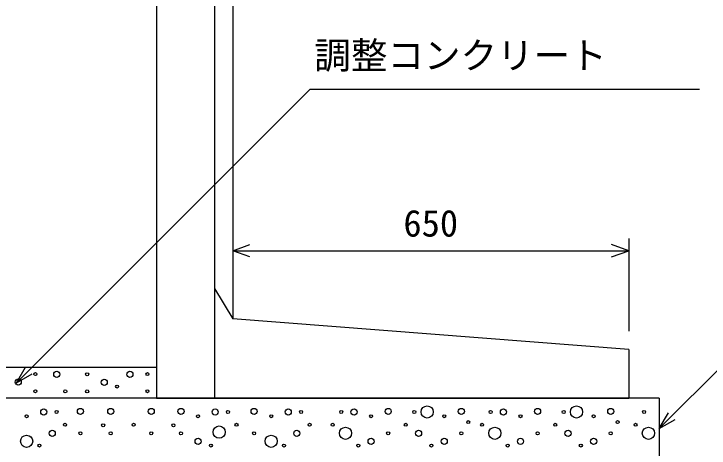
# Model space of a CAD drawing. Units: millimetres, scale not verified. Extents: x -16800 to 16800, y -5940 to 5940.
# Drawn here: x 14416 to 15557, y -1697 to -983 of the extents above; entities that cross this region are included whole.
import ezdxf
from ezdxf.enums import TextEntityAlignment as Align

# ---------------------------------------------------------------- set-up
doc = ezdxf.new("R2010")
doc.units = ezdxf.units.MM
doc.header["$LTSCALE"] = 20
for name, color, linetype, lineweight in [('0-0_DIM', 7, 'Continuous', 25), ('0-2_HATCH', 6, 'Continuous', 25), ('0-5_OUTLINE', 3, 'Continuous', 25)]:
    doc.layers.add(name, color=color, linetype=linetype, lineweight=lineweight)
doc.styles.add('ＭＳ ゴシック', font='')
doc.styles.get('ＭＳ ゴシック').set_extended_font_data('MS Gothic')

msp = doc.modelspace()

# ---------------------------------------------------------------- linework, layer by layer
at = {"layer": '0-0_DIM'}
for p, q in [((15425, -1352.39), (15425, -1504.35)), ((14775, -1372.39), (15425, -1372.39)), ((15638.65, -1500.7), (15475, -1664.35)), ((14419.98, -1589.35), (14434.98, -1563.37)), ((14419.98, -1589.35), (14445.96, -1574.35)), ((15475, -1664.35), (15490, -1638.37)), ((15475, -1664.35), (15500.98, -1649.35))]:
    msp.add_line(p, q, dxfattribs=at)
for points in [[(14419.98, -1589.35), (14902.01, -1107.32), (15541.22, -1107.32)], [(14803.19, -1382.65), (14775, -1372.39), (14803.19, -1362.13)], [(15396.81, -1382.65), (15425, -1372.39), (15396.81, -1362.13)]]:
    msp.add_lwpolyline(points, dxfattribs=at)
at = {"layer": '0-2_HATCH'}
for centre, radius in [((14450.93, -1575.04), 2.5), ((14486.09, -1575.32), 5), ((14536, -1575.32), 2.5), ((14606.09, -1575.32), 5), ((14634.95, -1575.04), 2.5), ((14422.89, -1588.17), 5), ((14564.04, -1588.45), 5), ((14585.07, -1595.46), 2.5), ((14450.93, -1603.05), 2.5), ((14500.11, -1603.34), 2.5), ((14536, -1603.34), 2.5), ((14634.95, -1603.05), 2.5), ((14524.94, -1636.3), 5), ((14574.64, -1636.3), 5), ((14641.11, -1636.3), 5), ((14689.97, -1636.3), 5), ((14809.97, -1636.3), 5), ((15030.03, -1636.3), 5), ((15093.96, -1637.17), 10), ((15150.03, -1636.3), 5), ((15275.26, -1636.3), 5), ((15339.18, -1637.17), 10), ((15395.26, -1636.3), 5), ((14436.62, -1644.18), 2.5), ((14464.66, -1637.17), 5), ((14485.69, -1637.17), 2.5), ((14718.01, -1644.18), 2.5), ((14746.04, -1637.17), 5), ((14767.07, -1637.17), 2.5), ((14838.01, -1644.18), 2.5), ((14866.04, -1637.17), 5), ((14887.07, -1637.17), 2.5), ((14952.93, -1637.17), 2.5), ((14973.96, -1637.17), 5), ((15001.99, -1644.18), 2.5), ((15072.93, -1637.17), 2.5), ((15121.99, -1644.18), 2.5), ((15198.15, -1637.17), 2.5), ((15219.18, -1637.17), 5), ((15247.22, -1644.18), 2.5), ((15318.15, -1637.17), 2.5), ((15367.22, -1644.18), 2.5), ((15450.08, -1637.17), 2.5), ((15161.37, -1653.87), 2.5), ((15406.6, -1653.87), 2.5), ((14499.71, -1658.18), 2.5), ((14562.22, -1659.09), 2.5), ((14612.23, -1658.18), 2.5), ((14677.55, -1659.09), 2.5), ((14752.58, -1670.19), 10), ((14781.09, -1658.18), 2.5), ((14901.09, -1658.18), 2.5), ((14938.91, -1658.18), 2.5), ((14959.94, -1672.19), 10), ((15058.91, -1658.18), 2.5), ((15184.13, -1658.18), 2.5), ((15205.16, -1672.19), 10), ((15304.13, -1658.18), 2.5), ((15436.06, -1658.18), 2.5), ((15457.09, -1672.19), 10), ((14436.62, -1685.32), 10), ((14478.68, -1672.19), 5), ((14524.94, -1672.19), 2.5), ((14574.64, -1672.19), 2.5), ((14641.11, -1672.19), 2.5), ((14689.97, -1672.19), 2.5), ((14809.97, -1672.19), 2.5), ((14838.01, -1685.32), 10), ((14880.06, -1672.19), 5), ((15030.03, -1672.19), 2.5), ((15079.94, -1672.19), 5), ((15150.03, -1672.19), 2.5), ((15275.26, -1672.19), 2.5), ((15325.16, -1672.19), 5), ((15395.26, -1672.19), 2.5), ((14718.01, -1685.32), 5), ((15001.99, -1685.32), 5), ((15121.99, -1685.32), 5), ((15247.22, -1685.32), 5), ((15367.22, -1685.32), 5), ((14457.65, -1692.33), 2.5), ((14739.03, -1692.33), 2.5), ((14859.03, -1692.33), 2.5), ((14980.97, -1692.33), 2.5), ((15100.97, -1692.33), 2.5), ((15226.19, -1692.33), 2.5), ((15346.19, -1692.33), 2.5)]:
    msp.add_circle(centre, radius, dxfattribs=at)
at = {"layer": '0-5_OUTLINE'}
for p, q in [((14775, 60.65), (14775, -1484.35)), ((14745, -144.35), (14745, -1614.35)), ((14650, -164.35), (14650, -1614.35)), ((14745, -1434.35), (14775, -1484.35)), ((15425, -1534.35), (14775, -1484.35)), ((15425, -1534.35), (15425, -1614.35)), ((14650, -1564.35), (14150, -1564.35)), ((15475, -1614.35), (13975, -1614.35)), ((14650, -1614.35), (15425, -1614.35)), ((15475, -1614.35), (15475, -1714.35))]:
    msp.add_line(p, q, dxfattribs=at)

# ---------------------------------------------------------------- texts
at = {"layer": '0-0_DIM', "style": 'ＭＳ ゴシック'}
for s, p in [('調整コンクリート', (14908.73, -1086.8)), ('650', (15055, -1362.39))]:
    msp.add_text(s, height=43.99, dxfattribs=at).set_placement(p, align=Align.BOTTOM_LEFT)

doc.saveas('drawing.dxf')
